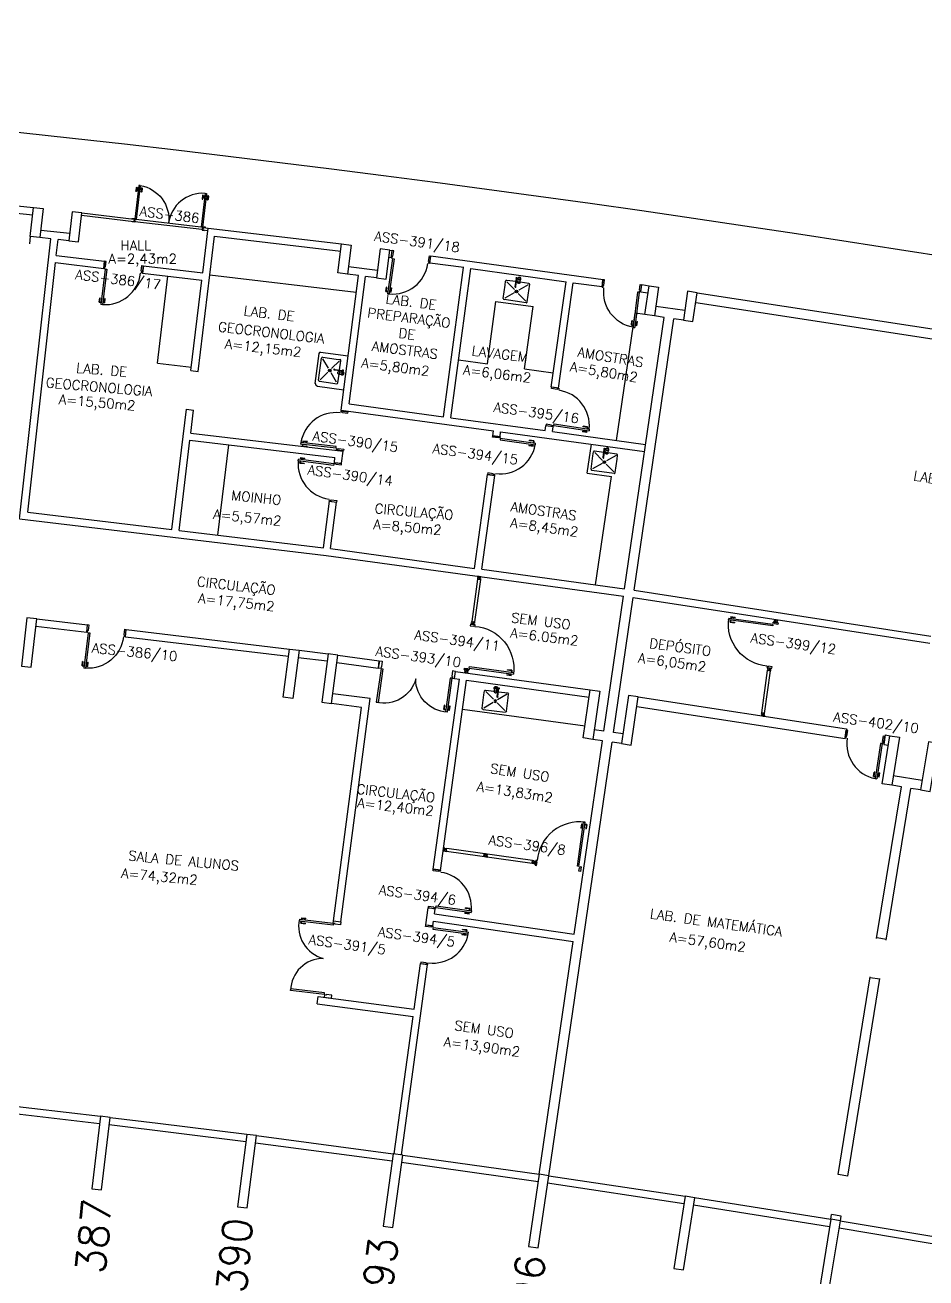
# Model space of a CAD drawing. Extents: x -152 to 150, y 325 to 437.
# Drawn here: x 41.13 to 59.63, y 350.53 to 376.26 of the extents above; entities that cross this region are included whole.
import ezdxf
from ezdxf.enums import TextEntityAlignment as Align

# ---------------------------------------------------------------- set-up
doc = ezdxf.new("R2010")
doc.units = 0
doc.header["$LTSCALE"] = 0.01
doc.header["$MEASUREMENT"] = 0
doc.header["$PDMODE"] = 98
doc.layers.get('0').update_dxf_attribs({"linetype": 'CONTINUOUS'})
doc.layers.get('DEFPOINTS').update_dxf_attribs({"linetype": 'CONTINUOUS'})
for name, color, linetype in [('ALV', 2, 'CONTINUOUS'), ('AREA', 2, 'CONTINUOUS'), ('BANC', 2, 'CONTINUOUS'), ('DIV', 2, 'CONTINUOUS'), ('ESC', 1, 'CONTINUOUS'), ('ESQ', 1, 'CONTINUOUS'), ('ESTR', 3, 'CONTINUOUS'), ('MACANETA', 2, 'CONTINUOUS'), ('MARCO', 2, 'CONTINUOUS'), ('MAÇANETA', 2, 'CONTINUOUS'), ('NOPILAR1', 2, 'CONTINUOUS'), ('PEÇAS', 1, 'CONTINUOUS'), ('PISO', 1, 'CONTINUOUS'), ('PORTA', 2, 'CONTINUOUS'), ('SOLEIRA', 1, 'CONTINUOUS'), ('TEXTO', 2, 'CONTINUOUS'), ('TEXTO-CENTRO-CUSTO', 2, 'CONTINUOUS'), ('TEXTO-ENDEREÇO', 2, 'CONTINUOUS')]:
    doc.layers.add(name, color=color, linetype=linetype)
doc.styles.add('1', font='romans.shx')
doc.styles.add('NOPILAR', font='simplex.shx', dxfattribs={"height": 0.6})
doc.styles.add('UNB-100', font='simplex.shx', dxfattribs={"height": 3})
doc.styles.add('UNB-100-1', font='simplex.shx', dxfattribs={"height": 0.2})
doc.dimstyles.new('1-600', dxfattribs={"dimtxt": 1.1, "dimasz": 2.5, "dimexe": 2, "dimexo": 4, "dimgap": 0.2, "dimtad": 1, "dimdec": 0, "dimzin": 4, "dimdsep": 46, "dimlunit": 6, "dimtxsty": '1', "dimblk1": 'NONE', "dimblk2": 'NONE', "dimsah": 1, "dimcen": 0, "dimclrd": 2, "dimclre": 2, "dimclrt": 2, "dimadec": 0, "dimazin": 0, "dimtfac": 1, "dimtdec": 0, "dimtmove": 2, "dimatfit": 3, "dimldrblk": 'NONE', "dimfxl": 0, "dimtolj": 1, "dimtzin": 0, "dimarcsym": 0})

# ---------------------------------------------------------------- blocks, each defined once
blk = doc.blocks.new('PILAR-SSC')
blk.add_lwpolyline([(0.003, -72.467), (0.003, -73.967), (0.203, -73.967), (0.203, -72.467)], close=True)
blk = doc.blocks.new('A$C2F81776B')
at = {"layer": 'ESQ'}
for p, q in [((0.25, 0.007), (0.1, 0.007)), ((0.1, 0.007), (0.1, -0.053)), ((0.25, -0.043), (0.25, 0.007)), ((0.1, -0.053), (0.215, -0.053)), ((0.215, -0.053), (0.215, -0.043)), ((0.215, -0.043), (0.25, -0.043)), ((0.25, -0.048), (0.952, -0.045)), ((0.25, -0.048), (0.251, -0.083)), ((0.251, -0.083), (0.952, -0.08)), ((0.952, -0.045), (0.952, -0.08)), ((0.107, -1.513), (0.222, -1.513)), ((0.107, -1.573), (0.107, -1.513)), ((0.222, -1.513), (0.222, -1.523)), ((0.222, -1.523), (0.257, -1.523)), ((0.257, -1.483), (0.958, -1.48)), ((0.257, -1.518), (0.257, -1.483)), ((0.257, -1.518), (0.958, -1.515)), ((0.257, -1.523), (0.257, -1.573)), ((0.958, -1.515), (0.958, -1.48)), ((0.257, -1.573), (0.107, -1.573))]:
    blk.add_line(p, q, dxfattribs=at)
for centre, radius, start, end in [((0.282, -0.115), 0.673, 277.4142, 5.9906), ((0.284, -1.455), 0.677, 354.8664, 82.8071)]:
    blk.add_arc(centre, radius, start, end, dxfattribs=at)
blk = doc.blocks.new('PE80-SSC')
at = {"color": 2}
for p, q in [((0.075, 0), (-0.075, 0)), ((-0.075, -0.03), (-0.075, 0)), ((0.075, 0), (0.075, -0.02)), ((0.777, 0.01), (0.687, 0.01)), ((0.687, 0), (0.687, 0.01)), ((0.777, 0.01), (0.777, -0.03)), ((0.04, -0.03), (-0.075, -0.03)), ((0.075, -0.02), (0.04, -0.02)), ((0.04, -0.03), (0.04, -0.02)), ((0.085, -0.03), (0.817, -0.03)), ((0.085, -0.03), (0.085, -0.065)), ((0.085, -0.065), (0.817, -0.065)), ((0.767, 0), (0.687, 0)), ((0.767, -0.095), (0.687, -0.095)), ((0.687, -0.095), (0.687, -0.105)), ((0.777, -0.105), (0.687, -0.105)), ((0.767, 0), (0.767, -0.03)), ((0.767, -0.095), (0.767, -0.065)), ((0.777, -0.105), (0.777, -0.065)), ((0.817, -0.065), (0.817, -0.03)), ((0.04, -0.771), (-0.075, -0.771)), ((-0.075, -0.771), (-0.075, -0.801)), ((0.04, -0.771), (0.04, -0.781)), ((0.075, -0.801), (-0.075, -0.801)), ((0.075, -0.802), (-0.075, -0.802)), ((0.075, -0.781), (0.04, -0.781)), ((0.075, -0.801), (0.075, -0.781))]:
    blk.add_line(p, q, dxfattribs=at)
at = {"color": 1}
blk.add_arc((0.085, -0.03), 0.731, 270, 357.3429, dxfattribs=at)
blk = doc.blocks.new('PD80-SSC')
at = {"color": 2}
for p, q in [((-0.777, 0.01), (-0.777, -0.03)), ((-0.777, 0.01), (-0.687, 0.01)), ((-0.687, 0), (-0.687, 0.01)), ((-0.075, 0), (0.075, 0)), ((-0.075, 0), (-0.075, -0.02)), ((0.075, -0.03), (0.075, 0)), ((-0.817, -0.065), (-0.817, -0.03)), ((-0.085, -0.03), (-0.817, -0.03)), ((-0.085, -0.065), (-0.817, -0.065)), ((-0.777, -0.105), (-0.777, -0.065)), ((-0.777, -0.105), (-0.687, -0.105)), ((-0.767, 0), (-0.767, -0.03)), ((-0.767, 0), (-0.687, 0)), ((-0.767, -0.095), (-0.767, -0.065)), ((-0.767, -0.095), (-0.687, -0.095)), ((-0.687, -0.095), (-0.687, -0.105)), ((-0.085, -0.03), (-0.085, -0.065)), ((-0.075, -0.02), (-0.04, -0.02)), ((-0.04, -0.03), (-0.04, -0.02)), ((-0.04, -0.03), (0.075, -0.03)), ((-0.04, -0.771), (0.075, -0.771)), ((-0.04, -0.771), (-0.04, -0.781)), ((0.075, -0.771), (0.075, -0.801)), ((-0.075, -0.781), (-0.04, -0.781)), ((-0.075, -0.801), (-0.075, -0.781)), ((-0.075, -0.801), (0.075, -0.801)), ((-0.075, -0.802), (0.075, -0.802))]:
    blk.add_line(p, q, dxfattribs=at)
at = {"color": 1}
blk.add_arc((-0.085, -0.03), 0.731, 182.6571, 270, dxfattribs=at)
blk = doc.blocks.new('MACANETA')
at = {"layer": 'MACANETA'}
for p, q in [((-0.077, 0.052), (-0.077, 0.12)), ((-0.059, 0.052), (-0.059, 0.12)), ((-0.059, 0.075), (-0.036, 0.075)), ((-0.059, 0.052), (-0.036, 0.052)), ((-0.036, 0.044), (-0.036, 0.084)), ((-0.036, 0.084), (-0.03, 0.084)), ((-0.036, 0.044), (-0.03, 0.044)), ((0.006, 0.084), (0, 0.084)), ((0.006, 0.044), (0, 0.044)), ((0.006, 0.044), (0.006, 0.084)), ((0.029, 0.075), (0.006, 0.075)), ((0.029, 0.052), (0.006, 0.052)), ((0.029, 0.052), (0.029, 0.12)), ((0.047, 0.052), (0.047, 0.12))]:
    blk.add_line(p, q, dxfattribs=at)
for centre, start, end in [((-0.068, 0.12), 90, 180), ((-0.068, 0.052), 180, 270), ((-0.068, 0.12), 0, 90), ((-0.068, 0.052), 270, 0), ((0.038, 0.12), 90, 180), ((0.038, 0.052), 180, 270), ((0.038, 0.12), 0, 90), ((0.038, 0.052), 270, 0)]:
    blk.add_arc(centre, 0.00874, start, end, dxfattribs=at)
blk = doc.blocks.new('DOOR70-SSC')
at = {"layer": 'PORTA'}
for p, q in [((0.015, -0.7), (0.015, 0)), ((0.015, 0), (0.045, 0)), ((0.045, -0.7), (0.045, 0)), ((0.045, -0.7), (0.015, -0.7))]:
    blk.add_line(p, q, dxfattribs=at)
at = {"layer": 'PORTA', "color": 1}
blk.add_arc((0.015, 0), 0.7, 272.4563, 0, dxfattribs=at)
at = {"layer": 'PORTA'}
blk.add_blockref('MACANETA', (0.045, -0.7), dxfattribs=at)
blk = doc.blocks.new('INOXA1-P')
for p, q in [((0.043, 0.008), (0.043, -0.022)), ((0.062, 0.04), (0.071, 0.04)), ((0.131, 0.048), (0.076, 0.043)), ((0.131, -0.002), (0.076, 0.003)), ((0.12, 0.23), (0.12, 0.047)), ((0.22, 0.25), (0.14, 0.25)), ((0.15, 0.22), (0.287, 0.043)), ((0.5, 0.25), (0.22, 0.25)), ((0.353, 0.043), (0.49, 0.22)), ((0.52, 0.23), (0.52, -0.23)), ((0.22, -0.027), (0.054, -0.027)), ((0.22, -0.037), (0.054, -0.037)), ((0.063, -0.003), (0.063, -0.021)), ((0.12, -0.001), (0.12, -0.027)), ((0.12, -0.037), (0.12, -0.23)), ((0.22, -0.25), (0.14, -0.25)), ((0.15, -0.22), (0.287, -0.043)), ((0.231, -0.027), (0.22, -0.027)), ((0.231, -0.037), (0.22, -0.037)), ((0.5, -0.25), (0.22, -0.25)), ((0.353, -0.043), (0.49, -0.22))]:
    blk.add_line(p, q)
blk.add_lwpolyline([(0.076, 0.003), (0.072, 0.004), (0.069, 0.009), (0.067, 0.015), (0.066, 0.023), (0.067, 0.031), (0.069, 0.037), (0.072, 0.042), (0.076, 0.043)])
blk.add_lwpolyline([(0.131, 0.048), (0.137, 0.046), (0.143, 0.041), (0.147, 0.033), (0.148, 0.023), (0.147, 0.013), (0.143, 0.006), (0.137, 0), (0.131, -0.002), (0.125, 0), (0.119, 0.006), (0.115, 0.013), (0.114, 0.023), (0.115, 0.033), (0.119, 0.041), (0.125, 0.046)], close=True)
for radius in [0.0266, 0.0163]:
    blk.add_circle((0.32, 0), radius)
for centre, radius, start, end in [((0.054, 0.023), 0.0349, 36.1705, 252.2568), ((0.054, 0.023), 0.0189, 62.7367, 235.7375), ((0.073, -0.003), 0.01, 102.8285, 180), ((0.054, 0.023), 0.0349, 285.5373, 323.9987), ((0.14, 0.23), 0.02, 90, 180), ((0.5, 0.23), 0.02, 360, 90), ((0.054, -0.032), 0.0145, 20.161, 339.839), ((0.054, -0.032), 0.005, 90.0037, 269.9963), ((0.14, -0.23), 0.02, 180, 270), ((0.231, -0.032), 0.00738, 222.6559, 137.3441), ((0.231, -0.032), 0.005, 269.9935, 90.0065), ((0.5, -0.23), 0.02, 270, 360)]:
    blk.add_arc(centre, radius, start, end)
blk = doc.blocks.new('A$C73356FFD')
at = {"layer": 'DIV'}
for p, q in [((0.025, 0.03), (0.035, 0.03)), ((0.035, 0.03), (0.025, 0.03)), ((0.03, 0.025), (0.03, 0.035)), ((0.03, 0.035), (0.03, 0.025))]:
    blk.add_line(p, q, dxfattribs=at)
blk.add_lwpolyline([(0.009, 0.036), (0, 0.036), (0, 0.06), (0.022, 0.06), (0.022, 0.05), (0.038, 0.05), (0.038, 0.06), (0.06, 0.06), (0.06, 0.036), (0.05, 0.036), (0.05, 0.024), (0.06, 0.024), (0.06, 0), (0.038, 0), (0.038, 0.01), (0.022, 0.01), (0.022, 0), (0, 0), (0, 0.024), (0.009, 0.024)], close=True, dxfattribs=at)
blk = doc.blocks.new('A$C19D559F5')
at = {"linetype": 'Continuous'}
blk.add_blockref('A$C73356FFD', (0, 0), dxfattribs=at)
blk = doc.blocks.new('PDV2E-SSC')
at = {"layer": 'DIV'}
for p, q in [((0.034, 0.925), (0.034, 0.835)), ((0.034, 0.925), (0.074, 0.925)), ((0.044, 0.835), (0.034, 0.835)), ((0.044, 0.915), (0.044, 0.835)), ((0.044, 0.915), (0.074, 0.915)), ((0.076, 0.05), (0.076, 0.965)), ((0.106, 0.965), (0.076, 0.965)), ((0.106, 0.05), (0.106, 0.965)), ((0.148, 0.925), (0.108, 0.925)), ((0.138, 0.915), (0.108, 0.915)), ((0.138, 0.915), (0.138, 0.835)), ((0.138, 0.835), (0.148, 0.835)), ((0.148, 0.925), (0.148, 0.835)), ((0.031, 0.05), (0.031, -0.05)), ((0.051, 0.05), (0.031, 0.05)), ((0.051, 0.02), (0.051, 0.05)), ((0.051, 0.02), (0.061, 0.02)), ((0.061, -0.05), (0.061, 0.02)), ((0.076, 0.05), (0.106, 0.05)), ((0.95, 0.02), (0.94, 0.02)), ((0.94, -0.05), (0.94, 0.02)), ((0.95, 0.02), (0.95, 0.05)), ((0.95, 0.05), (0.97, 0.05)), ((0.97, 0.05), (0.97, 0.035)), ((0.97, 0.035), (0.97, -0.035)), ((0.031, -0.05), (0.061, -0.05)), ((0.97, -0.05), (0.94, -0.05)), ((0.97, -0.035), (0.97, -0.05))]:
    blk.add_line(p, q, dxfattribs=at)
at = {"layer": 'DIV', "color": 1}
blk.add_arc((0.076, 0.1), 0.865, 356.6786, 90, dxfattribs=at)
blk = doc.blocks.new('A$C265F004B')
at = {"linetype": 'Continuous'}
blk.add_blockref('A$C73356FFD', (0, 0), dxfattribs=at)
blk = doc.blocks.new('*D79')
at = {"layer": 'DEFPOINTS', "color": 0}
for p in [(-14.581, 356.043), (-14.517, 354.544), (51.887, 352.626), (51.671, 351.142), (29.16, 347.187)]:
    blk.add_point(p, dxfattribs=at)
at = {"layer": 'TEXTO-CENTRO-CUSTO', "color": 2, "lineweight": -2}
for p, q in [((-14.346, 350.548), (-14.155, 346.051)), ((51.094, 347.183), (50.447, 342.748))]:
    blk.add_line(p, q, dxfattribs=at)
blk.add_arc((0.564, 0.501), 347.863, 81.70732, 92.43902, dxfattribs=at)
at = {"layer": 'TEXTO-CENTRO-CUSTO', "color": 2, "insert": (18.364, 348.66), "char_height": 1.1, "attachment_point": 5, "rotation": 357.0732, "style": '1'}
blk.add_mtext('\\A1;Geociências', dxfattribs=at)
blk = doc.blocks.new('_NONE')
at = {"color": 0, "linetype": 'ByBlock'}
blk.add_circle((0, 0), 0.25, dxfattribs=at)
blk = doc.blocks.new('*D66')
at = {"layer": 'DEFPOINTS', "color": 0}
for p in [(51.887, 352.626), (51.671, 351.142), (81.449, 347.023), (81.107, 345.563), (70.052, 341.349)]:
    blk.add_point(p, dxfattribs=at)
at = {"layer": 'TEXTO-CENTRO-CUSTO', "color": 2, "lineweight": -2}
for p, q in [((51.094, 347.183), (50.447, 342.748)), ((80.195, 341.668), (79.174, 337.304))]:
    blk.add_line(p, q, dxfattribs=at)
blk.add_arc((0.901, 2.815), 345.525, 76.82927, 81.70732, dxfattribs=at)
at = {"layer": 'TEXTO-CENTRO-CUSTO', "color": 2, "insert": (65.381, 343.033), "char_height": 1.1, "attachment_point": 5, "rotation": 349.2683, "style": '1'}
blk.add_mtext('\\A1;Matemática', dxfattribs=at)
blk = doc.blocks.new('PDV2D-SSC')
for p, q in [((-0.148, 0.925), (-0.108, 0.925)), ((-0.148, 0.925), (-0.148, 0.835)), ((-0.138, 0.835), (-0.148, 0.835)), ((-0.138, 0.915), (-0.108, 0.915)), ((-0.138, 0.915), (-0.138, 0.835)), ((-0.106, 0.965), (-0.076, 0.965)), ((-0.106, 0.05), (-0.106, 0.965)), ((-0.076, 0.05), (-0.076, 0.965)), ((-0.034, 0.925), (-0.074, 0.925)), ((-0.044, 0.915), (-0.074, 0.915)), ((-0.044, 0.915), (-0.044, 0.835)), ((-0.044, 0.835), (-0.034, 0.835)), ((-0.034, 0.925), (-0.034, 0.835)), ((-0.95, 0.05), (-0.97, 0.05)), ((-0.97, 0.05), (-0.97, 0.035)), ((-0.97, 0.035), (-0.97, -0.035)), ((-0.95, 0.02), (-0.95, 0.05)), ((-0.95, 0.02), (-0.94, 0.02)), ((-0.94, -0.05), (-0.94, 0.02)), ((-0.076, 0.05), (-0.106, 0.05)), ((-0.051, 0.02), (-0.061, 0.02)), ((-0.061, -0.05), (-0.061, 0.02)), ((-0.051, 0.05), (-0.031, 0.05)), ((-0.051, 0.02), (-0.051, 0.05)), ((-0.031, 0.05), (-0.031, -0.05)), ((-0.97, -0.035), (-0.97, -0.05)), ((-0.97, -0.05), (-0.94, -0.05)), ((-0.031, -0.05), (-0.061, -0.05))]:
    blk.add_line(p, q)
at = {"color": 1}
blk.add_arc((-0.076, 0.1), 0.865, 90, 183.3214, dxfattribs=at)
blk = doc.blocks.new('MTT-SSC')
for p, q in [((-0.006, 0.03), (-0.03, 0.03)), ((-0.03, 0.008), (-0.03, 0.03)), ((-0.03, 0.008), (-0.02, 0.008)), ((-0.02, -0.008), (-0.02, 0.008)), ((-0.006, 0.0205), (-0.006, 0.03)), ((0.006, 0.0205), (-0.006, 0.0205)), ((0.0051, 0), (-0.0051, 0)), ((-0.0051, 0), (0.0051, 0)), ((0, -0.0051), (0, 0.0051)), ((0, 0.0051), (0, -0.0051)), ((0.006, 0.0205), (0.006, 0.03)), ((0.006, 0.03), (0.03, 0.03)), ((0.02, -0.008), (0.02, 0.008)), ((0.03, 0.008), (0.02, 0.008)), ((0.03, 0.008), (0.03, 0.03)), ((-0.03, -0.008), (-0.02, -0.008)), ((-0.03, -0.008), (-0.03, -0.03)), ((-0.03, -0.03), (-0.006, -0.03)), ((-0.03, -0.03), (-0.009, -0.03)), ((-0.009, -0.03), (-0.027, -0.03)), ((-0.006, -0.0205), (-0.006, -0.03)), ((-0.006, -0.0205), (-0.006, -0.03)), ((0.006, -0.0205), (-0.006, -0.0205)), ((-0.006, -0.0205), (0.006, -0.0205)), ((0.006, -0.0205), (0.006, -0.03)), ((0.006, -0.0205), (0.006, -0.03)), ((0.03, -0.03), (0.006, -0.03)), ((0.03, -0.008), (0.02, -0.008)), ((0.03, -0.008), (0.03, -0.03))]:
    blk.add_line(p, q)

msp = doc.modelspace()

# ---------------------------------------------------------------- linework, layer by layer
at = {"layer": 'ALV'}
for p, q in [((35.959, 373.064), (41.303, 372.516)), ((35.944, 372.915), (41.288, 372.367)), ((42.048, 371.981), (41.452, 372.047)), ((44.688, 369.148), (45.021, 371.929)), ((44.779, 371.172), (44.89, 372.095)), ((44.89, 372.095), (47.631, 371.767)), ((45.021, 371.929), (47.613, 371.618)), ((41.02, 366.123), (41.659, 371.873)), ((41.659, 371.873), (41.436, 371.898)), ((41.772, 371.532), (41.808, 371.857)), ((42.032, 371.832), (41.808, 371.857)), ((41.772, 371.532), (42.765, 371.413)), ((42.765, 371.413), (42.748, 371.264)), ((42.749, 371.264), (42.765, 371.413)), ((48.652, 371.484), (48.604, 371.491)), ((48.623, 371.64), (48.672, 371.633)), ((48.652, 371.484), (48.672, 371.633)), ((49.446, 371.375), (49.467, 371.524)), ((49.467, 371.524), (53.002, 371.039)), ((41.186, 366.255), (41.756, 371.383)), ((41.756, 371.383), (42.749, 371.264)), ((43.562, 371.318), (43.544, 371.169)), ((43.544, 371.169), (44.761, 371.023)), ((43.562, 371.318), (44.779, 371.172)), ((48.367, 371.219), (47.772, 371.295)), ((50.139, 371.281), (49.446, 371.375)), ((49.727, 368.218), (50.138, 371.281)), ((49.876, 368.198), (50.287, 371.26)), ((50.287, 371.26), (52.242, 370.992)), ((44.539, 369.166), (44.761, 371.023)), ((47.622, 368.356), (47.976, 371.118)), ((47.976, 371.118), (47.753, 371.146)), ((47.789, 368.484), (48.125, 371.099)), ((48.348, 371.07), (48.125, 371.099)), ((51.938, 368.825), (52.242, 370.992)), ((52.087, 368.805), (52.39, 370.972)), ((52.39, 370.972), (52.982, 370.891)), ((52.982, 370.891), (53.002, 371.039)), ((53.776, 370.782), (53.797, 370.931)), ((53.797, 370.931), (53.945, 370.91)), ((53.776, 370.782), (53.924, 370.762)), ((54.935, 370.766), (60.245, 369.946)), ((54.68, 370.399), (54.086, 370.485)), ((54.905, 370.568), (60.214, 369.748)), ((53.442, 364.681), (54.255, 370.259)), ((53.64, 364.652), (54.453, 370.23)), ((54.255, 370.259), (54.057, 370.288)), ((54.651, 370.201), (54.453, 370.23)), ((44.539, 369.166), (44.688, 369.148)), ((52.087, 368.805), (51.938, 368.825)), ((44.148, 365.9), (44.444, 368.372)), ((44.444, 368.372), (44.593, 368.354)), ((44.536, 367.883), (44.593, 368.354)), ((47.622, 368.356), (50.75, 367.927)), ((47.789, 368.484), (49.727, 368.218)), ((49.876, 368.198), (51.813, 367.932)), ((44.536, 367.883), (47.664, 367.509)), ((50.736, 367.828), (50.75, 367.927)), ((50.736, 367.828), (50.885, 367.807)), ((50.885, 367.807), (50.898, 367.906)), ((50.898, 367.906), (53.853, 367.501)), ((51.813, 367.932), (51.827, 368.031)), ((51.976, 368.011), (51.827, 368.031)), ((51.962, 367.912), (51.976, 368.011)), ((51.962, 367.912), (53.875, 367.65)), ((44.297, 365.882), (44.518, 367.734)), ((44.518, 367.734), (47.496, 367.378)), ((47.483, 367.279), (47.496, 367.378)), ((47.632, 367.262), (47.664, 367.509)), ((47.483, 367.279), (47.632, 367.262)), ((50.363, 365.103), (50.627, 367.033)), ((50.511, 365.083), (50.776, 367.013)), ((50.627, 367.033), (50.776, 367.013)), ((47.259, 365.527), (47.381, 366.483)), ((47.381, 366.483), (47.53, 366.466)), ((47.407, 365.508), (47.53, 366.466)), ((41.02, 366.123), (47.313, 365.37)), ((41.186, 366.255), (44.148, 365.9)), ((44.297, 365.882), (47.259, 365.527)), ((47.407, 365.508), (50.363, 365.103)), ((47.313, 365.37), (53.42, 364.533)), ((50.511, 365.083), (53.442, 364.681)), ((53.016, 361.759), (53.42, 364.533)), ((53.214, 361.73), (53.618, 364.504)), ((53.618, 364.504), (59.709, 363.563)), ((53.64, 364.652), (59.733, 363.711)), ((41.37, 364.067), (42.415, 363.942)), ((41.352, 363.918), (42.397, 363.793)), ((42.397, 363.793), (42.397, 363.793)), ((43.193, 363.698), (43.193, 363.698)), ((43.193, 363.698), (46.543, 363.297)), ((43.211, 363.847), (46.563, 363.445)), ((46.742, 363.273), (47.338, 363.202)), ((46.761, 363.42), (47.356, 363.344)), ((47.554, 363.318), (48.406, 363.201)), ((48.407, 363.204), (48.386, 363.055)), ((47.535, 363.169), (48.386, 363.053)), ((49.951, 362.838), (49.972, 362.987)), ((49.972, 362.987), (52.736, 362.608)), ((49.515, 358.921), (50.05, 362.825)), ((49.664, 358.897), (50.199, 362.804)), ((49.951, 362.838), (50.05, 362.825)), ((50.199, 362.804), (52.715, 362.459)), ((48.217, 362.426), (47.452, 362.525)), ((47.615, 357.841), (48.217, 362.426)), ((53.725, 362.464), (57.999, 361.803)), ((48.042, 362.247), (47.427, 362.326)), ((47.466, 357.861), (48.042, 362.247)), ((53.695, 362.266), (57.972, 361.605)), ((53.016, 361.759), (52.818, 361.787)), ((53.412, 361.701), (53.214, 361.73)), ((57.999, 361.803), (57.972, 361.605)), ((58.792, 361.681), (58.764, 361.481)), ((58.792, 361.681), (58.894, 361.665)), ((51.887, 352.626), (53.185, 361.532)), ((52.408, 357.586), (52.987, 361.561)), ((52.987, 361.561), (52.789, 361.589)), ((53.383, 361.503), (53.185, 361.532)), ((58.764, 361.481), (58.863, 361.468)), ((58.618, 357.498), (59.127, 360.614)), ((59.127, 360.614), (58.93, 360.646)), ((59.554, 360.747), (58.962, 360.844)), ((58.816, 357.466), (59.325, 360.582)), ((59.522, 360.55), (59.325, 360.582)), ((49.718, 359.296), (49.727, 359.356)), ((49.721, 359.317), (49.719, 359.299)), ((49.731, 359.319), (49.722, 359.32)), ((49.733, 359.33), (49.723, 359.332)), ((49.727, 359.356), (49.724, 359.335)), ((49.724, 359.335), (49.726, 359.353)), ((49.733, 359.33), (49.731, 359.319)), ((49.732, 359.325), (49.735, 359.324)), ((49.75, 359.322), (49.765, 359.32)), ((49.758, 359.327), (49.756, 359.315)), ((50.554, 359.182), (50.562, 359.241)), ((50.557, 359.202), (50.554, 359.185)), ((50.567, 359.204), (50.557, 359.205)), ((50.562, 359.241), (50.559, 359.22)), ((50.559, 359.22), (50.562, 359.238)), ((50.568, 359.216), (50.559, 359.217)), ((50.568, 359.216), (50.567, 359.204)), ((50.567, 359.21), (50.571, 359.21)), ((50.586, 359.207), (50.6, 359.205)), ((50.594, 359.212), (50.592, 359.201)), ((51.525, 359.076), (51.527, 359.076)), ((51.544, 359.039), (51.552, 359.099)), ((51.547, 359.06), (51.544, 359.042)), ((51.556, 359.062), (51.547, 359.063)), ((51.552, 359.099), (51.549, 359.078)), ((51.549, 359.078), (51.552, 359.096)), ((51.558, 359.074), (51.549, 359.075)), ((51.558, 359.074), (51.556, 359.062)), ((51.557, 359.068), (51.56, 359.067)), ((51.576, 359.065), (51.59, 359.063)), ((51.583, 359.07), (51.582, 359.058)), ((49.664, 358.897), (49.515, 358.921)), ((49.359, 357.777), (49.407, 358.127)), ((49.555, 358.103), (49.407, 358.127)), ((49.541, 358.004), (49.555, 358.103)), ((47.466, 357.861), (47.615, 357.841)), ((49.359, 357.777), (49.507, 357.756)), ((49.507, 357.756), (49.521, 357.855)), ((49.521, 357.855), (52.386, 357.437)), ((49.541, 358.004), (52.408, 357.586)), ((58.819, 357.481), (58.621, 357.513)), ((51.689, 352.655), (52.386, 357.437)), ((48.863, 353.054), (49.398, 356.962)), ((49.121, 356.047), (49.25, 356.982)), ((49.25, 356.982), (49.398, 356.962)), ((57.826, 352.65), (58.489, 356.709)), ((58.025, 352.617), (58.687, 356.676)), ((58.685, 356.661), (58.487, 356.694)), ((47.128, 356.158), (47.148, 356.307)), ((47.148, 356.309), (49.121, 356.047)), ((47.129, 356.16), (49.101, 355.898)), ((48.714, 353.075), (49.101, 355.898)), ((39.867, 354.173), (42.678, 353.848)), ((39.849, 354.024), (42.66, 353.699)), ((42.858, 353.676), (45.666, 353.327)), ((42.876, 353.825), (43.855, 353.703)), ((43.855, 353.703), (45.684, 353.476)), ((45.883, 353.451), (48.688, 353.078)), ((45.863, 353.302), (48.668, 352.93)), ((48.865, 352.903), (51.667, 352.506)), ((48.886, 353.051), (51.688, 352.655)), ((51.885, 352.626), (54.684, 352.206)), ((58.025, 352.617), (57.827, 352.649)), ((51.863, 352.478), (54.661, 352.058)), ((54.881, 352.176), (57.676, 351.732)), ((54.858, 352.027), (57.652, 351.584)), ((57.676, 351.732), (57.692, 351.83)), ((57.891, 351.798), (57.694, 351.83)), ((57.873, 351.7), (60.664, 351.232)), ((57.875, 351.699), (57.891, 351.798)), ((57.849, 351.552), (60.639, 351.084))]:
    msp.add_line(p, q, dxfattribs=at)
at = {"layer": 'BANC'}
for p, q in [((41.236, 371.92), (41.22, 371.771)), ((43.852, 369.319), (44.066, 371.106)), ((44.926, 371.134), (47.932, 370.774)), ((50.63, 369.306), (50.801, 370.584)), ((50.801, 370.584), (51.564, 370.48)), ((51.385, 369.202), (51.564, 370.48)), ((53.28, 367.731), (53.661, 370.344)), ((53.859, 370.316), (53.661, 370.344)), ((44.755, 369.804), (44.766, 369.802)), ((50.035, 369.387), (50.63, 369.306)), ((43.852, 369.319), (44.547, 369.236)), ((51.385, 369.202), (51.976, 369.121)), ((45.091, 365.787), (45.313, 367.639)), ((52.677, 367.057), (52.763, 367.651)), ((52.677, 367.057), (53.172, 366.989)), ((52.848, 364.763), (53.172, 366.989)), ((50.118, 362.21), (52.634, 361.865))]:
    msp.add_line(p, q, dxfattribs=at)
at = {"layer": 'DIV'}
for p, q in [((42.291, 372.356), (43.365, 372.228)), ((42.297, 372.406), (43.37, 372.277)), ((43.37, 372.277), (43.365, 372.228)), ((44.79, 372.107), (44.784, 372.058)), ((44.784, 372.058), (44.884, 372.046)), ((44.79, 372.107), (44.89, 372.095)), ((50.423, 364.883), (50.304, 364.011)), ((50.483, 364.875), (50.363, 364.003)), ((50.426, 364.905), (50.423, 364.883)), ((50.423, 364.883), (50.447, 364.88)), ((50.423, 364.883), (50.483, 364.875)), ((50.426, 364.905), (50.436, 364.903)), ((50.429, 364.921), (50.432, 364.942)), ((50.429, 364.921), (50.439, 364.919)), ((50.455, 364.939), (50.432, 364.942)), ((50.436, 364.903), (50.439, 364.919)), ((50.449, 364.889), (50.447, 364.88)), ((50.449, 364.889), (50.447, 364.88)), ((50.448, 364.88), (50.458, 364.878)), ((50.449, 364.889), (50.46, 364.887)), ((50.46, 364.887), (50.449, 364.889)), ((50.452, 364.909), (50.462, 364.908)), ((50.462, 364.908), (50.452, 364.909)), ((50.454, 364.93), (50.455, 364.939)), ((50.454, 364.93), (50.466, 364.928)), ((50.457, 364.904), (50.458, 364.914)), ((50.458, 364.914), (50.457, 364.904)), ((50.46, 364.887), (50.459, 364.878)), ((50.46, 364.887), (50.459, 364.878)), ((50.483, 364.875), (50.459, 364.878)), ((50.462, 364.878), (50.48, 364.875)), ((50.483, 364.875), (50.462, 364.878)), ((50.466, 364.928), (50.467, 364.937)), ((50.467, 364.937), (50.491, 364.934)), ((50.476, 364.898), (50.478, 364.914)), ((50.486, 364.897), (50.476, 364.898)), ((50.488, 364.912), (50.478, 364.914)), ((50.486, 364.897), (50.483, 364.875)), ((50.488, 364.912), (50.491, 364.934)), ((50.304, 364.011), (50.363, 364.003)), ((50.323, 363.978), (50.336, 363.976)), ((50.326, 363.998), (50.328, 364.008)), ((50.338, 363.997), (50.326, 363.998)), ((50.327, 363.958), (50.327, 363.957)), ((50.329, 364.008), (50.339, 364.006)), ((50.33, 363.984), (50.329, 363.97)), ((50.338, 363.997), (50.34, 364.006)), ((56.26, 362.132), (56.379, 363.004)), ((56.319, 362.124), (56.439, 362.996)), ((56.439, 362.996), (56.379, 363.004)), ((56.404, 363.01), (56.403, 363)), ((56.404, 363.01), (56.416, 363.008)), ((56.414, 362.999), (56.404, 363)), ((56.419, 363.029), (56.407, 363.031)), ((56.412, 363.023), (56.414, 363.037)), ((56.416, 363.008), (56.415, 362.999)), ((56.416, 363.049), (56.416, 363.05)), ((56.255, 362.094), (56.252, 362.072)), ((56.275, 362.069), (56.252, 362.072)), ((56.255, 362.094), (56.264, 362.093)), ((56.257, 362.11), (56.26, 362.132)), ((56.257, 362.11), (56.267, 362.109)), ((56.26, 362.132), (56.281, 362.129)), ((56.319, 362.124), (56.26, 362.132)), ((56.26, 362.132), (56.284, 362.129)), ((56.281, 362.129), (56.263, 362.131)), ((56.267, 362.109), (56.264, 362.093)), ((56.277, 362.079), (56.275, 362.069)), ((56.289, 362.077), (56.277, 362.079)), ((56.28, 362.099), (56.29, 362.097)), ((56.29, 362.097), (56.28, 362.099)), ((56.282, 362.119), (56.284, 362.129)), ((56.282, 362.119), (56.284, 362.129)), ((56.282, 362.119), (56.294, 362.118)), ((56.294, 362.118), (56.282, 362.119)), ((56.294, 362.127), (56.285, 362.128)), ((56.285, 362.093), (56.286, 362.103)), ((56.286, 362.103), (56.285, 362.093)), ((56.289, 362.077), (56.287, 362.067)), ((56.287, 362.067), (56.311, 362.064)), ((56.294, 362.118), (56.295, 362.127)), ((56.294, 362.118), (56.295, 362.127)), ((56.319, 362.124), (56.295, 362.127)), ((56.306, 362.103), (56.304, 362.087)), ((56.314, 362.086), (56.304, 362.087)), ((56.316, 362.102), (56.306, 362.103)), ((56.314, 362.086), (56.311, 362.064)), ((56.316, 362.102), (56.319, 362.124)), ((51.552, 359.099), (49.792, 359.346)), ((51.544, 359.039), (49.783, 359.287))]:
    msp.add_line(p, q, dxfattribs=at)
at = {"layer": 'ESC'}
for p, q in [((49.732, 362.201), (49.745, 362.29)), ((49.732, 362.201), (49.772, 362.196)), ((49.744, 362.21), (49.755, 362.289)), ((49.744, 362.21), (49.773, 362.206)), ((49.755, 362.289), (49.745, 362.29)), ((49.846, 362.186), (49.807, 362.191)), ((49.838, 362.197), (49.808, 362.201)), ((49.838, 362.197), (49.849, 362.276)), ((49.846, 362.186), (49.859, 362.275)), ((49.849, 362.276), (49.859, 362.275)), ((46.795, 357.813), (46.801, 357.852)), ((46.795, 357.813), (46.885, 357.801)), ((46.811, 357.926), (46.805, 357.887)), ((46.807, 357.821), (46.811, 357.851)), ((46.807, 357.821), (46.886, 357.811)), ((46.811, 357.926), (46.9, 357.914)), ((46.819, 357.915), (46.815, 357.886)), ((46.819, 357.915), (46.898, 357.905)), ((46.886, 357.811), (46.885, 357.801)), ((46.898, 357.905), (46.9, 357.914))]:
    msp.add_line(p, q, dxfattribs=at)
at = {"layer": 'ESTR'}
for points in [[(41.501, 372.494), (41.435, 371.898), (41.236, 371.92), (41.303, 372.516)], [(42.098, 372.428), (42.032, 371.832), (42.23, 371.81), (42.297, 372.406)], [(47.829, 371.742), (47.753, 371.147), (47.554, 371.172), (47.631, 371.767)], [(48.424, 371.665), (48.348, 371.07), (48.546, 371.045), (48.623, 371.64)], [(54.143, 370.881), (54.057, 370.288), (53.859, 370.316), (53.945, 370.91)], [(54.737, 370.795), (54.65, 370.201), (54.848, 370.172), (54.935, 370.766)], [(41.171, 364.089), (41.061, 363.095), (41.259, 363.073), (41.37, 364.067)], [(46.562, 363.445), (46.761, 363.42), (46.633, 362.428), (46.435, 362.454)], [(47.356, 363.344), (47.228, 362.352), (47.427, 362.326), (47.554, 363.318)], [(52.735, 362.608), (52.933, 362.579), (52.789, 361.59), (52.591, 361.618)], [(53.527, 362.493), (53.383, 361.503), (53.581, 361.474), (53.725, 362.464)], [(58.893, 361.665), (59.09, 361.633), (58.929, 360.646), (58.732, 360.678)], [(59.683, 361.537), (59.521, 360.55), (59.719, 360.517), (59.88, 361.504)]]:
    msp.add_lwpolyline(points, close=True, dxfattribs=at)
at = {"layer": 'MARCO'}
for p, q in [((43.326, 372.283), (43.327, 372.293)), ((43.327, 372.293), (43.377, 372.287)), ((43.329, 372.222), (43.33, 372.232)), ((43.378, 372.216), (43.329, 372.222)), ((43.365, 372.228), (43.379, 372.226)), ((43.37, 372.277), (43.375, 372.277)), ((43.377, 372.287), (43.375, 372.277)), ((43.375, 372.277), (43.385, 372.276)), ((43.379, 372.226), (43.378, 372.216)), ((43.389, 372.225), (43.379, 372.226)), ((43.385, 372.276), (43.381, 372.241)), ((43.381, 372.241), (43.391, 372.24)), ((43.391, 372.24), (43.389, 372.225)), ((44.761, 372.076), (44.76, 372.061)), ((44.76, 372.061), (44.769, 372.059)), ((44.771, 372.074), (44.761, 372.076)), ((44.769, 372.059), (44.768, 372.05)), ((44.768, 372.05), (44.818, 372.044)), ((44.784, 372.058), (44.769, 372.059)), ((44.775, 372.109), (44.771, 372.074)), ((44.785, 372.108), (44.775, 372.109)), ((44.787, 372.118), (44.785, 372.108)), ((44.79, 372.107), (44.785, 372.108)), ((44.836, 372.112), (44.787, 372.118)), ((44.818, 372.044), (44.819, 372.053)), ((44.835, 372.102), (44.836, 372.112))]:
    msp.add_line(p, q, dxfattribs=at)
at = {"layer": 'PEÇAS'}
for p, q in [((47.089, 368.904), (47.168, 369.517)), ((47.199, 369.544), (47.764, 369.466)), ((47.135, 368.847), (47.675, 368.773))]:
    msp.add_line(p, q, dxfattribs=at)
for centre, radius, start, end in [((47.202, 369.509), 0.0353, 95.311, 167.0283), ((47.158, 368.913), 0.0697, 187.3693, 250.3983)]:
    msp.add_arc(centre, radius, start, end, dxfattribs=at)
at = {"layer": 'PISO'}
for radius, end in [(382.359, 90.01762), (375.744, 90.01793)]:
    msp.add_arc((0.463, 0.506), radius, 69.08957, end, dxfattribs=at)
at = {"layer": 'SOLEIRA'}
for p, q in [((44.76, 372.061), (43.389, 372.225)), ((44.741, 372.113), (43.415, 372.272))]:
    msp.add_line(p, q, dxfattribs=at)

# ---------------------------------------------------------------- block references
at = {"layer": 'DIV'}
for name, p, rotation in [('INOXA1-P', (53.071, 367.6), 262.1951999999951), ('A$C19D559F5', (50.304, 364.011), 262.1951999999983), ('A$C265F004B', (56.523, 364.054), 262.1951219512096), ('A$C265F004B', (50.219, 362.953), 82.19512195121695), ('A$C19D559F5', (56.439, 362.996), 82.19519999999103), ('PDV2D-SSC', (52.573, 358.92), 351.9955195444442), ('MTT-SSC', (49.757, 359.321), 262.2171676035223), ('MTT-SSC', (50.593, 359.206), 262.2171676035223), ('MTT-SSC', (51.583, 359.064), 262.2171676035223)]:
    msp.add_blockref(name, p, dxfattribs=dict(at, rotation=rotation))
at = {"layer": 'DIV', "xscale": -1}
for p, rotation in [((50.194, 362.987), 262.1952780487642), ((56.549, 364.02), 82.195278048757)]:
    msp.add_blockref('PDV2E-SSC', p, dxfattribs=dict(at, rotation=rotation))
at = {"layer": 'ESC', "xscale": -1, "rotation": 82.36865365853102}
msp.add_blockref('A$C2F81776B', (48.427, 363.302), dxfattribs=at)
at = {"layer": 'ESC', "rotation": 172.6476000000012}
msp.add_blockref('A$C2F81776B', (47.522, 356.267), dxfattribs=at)
at = {"layer": 'ESQ'}
for name, p, rotation in [('PD80-SSC', (42.757, 371.339), 83.1707666063449), ('PD80-SSC', (48.662, 371.558), 81.65146514381135), ('PD80-SSC', (51.901, 368.021), 171.372398410065), ('PE80-SSC', (47.599, 367.532), 173.4353497037661), ('PE80-SSC', (50.811, 367.817), 352.2331582068577), ('PD80-SSC', (47.558, 367.27), 352.5039666063458), ('PE80-SSC', (58.778, 361.581), 261.3536792728244), ('PD80-SSC', (49.481, 358.115), 172.3305154438145), ('PE80-SSC', (49.433, 357.766), 352.4536792728262)]:
    msp.add_blockref(name, p, dxfattribs=dict(at, rotation=rotation))
at = {"layer": 'ESQ', "xscale": -1}
for name, p, rotation in [('PD80-SSC', (53.786, 370.856), 262.7387787586341), ('PE80-SSC', (42.406, 363.868), 83.17080852546084)]:
    msp.add_blockref(name, p, dxfattribs=dict(at, rotation=rotation))
at = {"layer": 'ESTR'}
for p, rotation in [((51.293, 425.801), 353.1707317073166), ((54.912, 425.353), 352.6829268292687), ((58.528, 424.874), 352.1951219512209), ((62.138, 424.364), 351.7073170731712), ((65.745, 423.823), 351.2195121951232), ((69.346, 423.252), 350.7317073170746)]:
    msp.add_blockref('PILAR-SSC', p, dxfattribs=dict(at, rotation=rotation))
at = {"layer": 'MAÇANETA', "xscale": -1, "rotation": 173.1707317023504}
msp.add_blockref('DOOR70-SSC', (43.37, 372.277), dxfattribs=at)
at = {"layer": 'MAÇANETA', "rotation": 173.1707317122664}
msp.add_blockref('DOOR70-SSC', (44.79, 372.107), dxfattribs=at)
at = {"layer": 'PEÇAS'}
for p, rotation in [((51.266, 371.107), 262.195121951221), ((47.705, 369.125), 172.195121951221)]:
    msp.add_blockref('INOXA1-P', p, dxfattribs=dict(at, rotation=rotation))
at = {"layer": 'PEÇAS', "xscale": -1, "rotation": 82.93600166530878}
msp.add_blockref('INOXA1-P', (50.829, 362.693), dxfattribs=at)

# ---------------------------------------------------------------- texts
at = {"layer": 'AREA', "style": 'UNB-100'}
msp.add_text('A=2,43m2', height=0.2, dxfattribs=at).set_placement((42.845, 371.363))
for s, rotation, p in [('A=12,15m2', 353.4683, (45.227, 369.622)), ('A=5,80m2', 352.706, (48.027, 369.231)), ('A=6,06m2', 352.8865, (50.117, 369.089)), ('A=5,80m2', 350.5529, (52.309, 369.155)), ('A=15,50m2', 355.1287, (41.818, 368.48)), ('A=5,57m2', 354.0148, (44.987, 366.122)), ('A=8,50m2', 355.0222, (48.276, 365.911)), ('A=8,45m2', 351.883, (51.086, 365.947)), ('A=17,75m2', 353.4581, (44.678, 364.398)), ('A=6.05m2', 352.9473, (51.087, 363.686)), ('A=6,05m2', 352.2474, (53.711, 363.17)), ('A=13,83m2', 351.2679, (50.395, 360.53)), ('A=12,40m2', 353.5276, (47.946, 360.195)), ('A=74,32m2', 354.5685, (43.096, 358.748)), ('A=57,60m2', 352.1056, (54.356, 357.436)), ('A=13,90m2', 352.1594, (49.72, 355.286))]:
    msp.add_text(s, height=0.2, rotation=rotation, dxfattribs=at).set_placement(p)
at = {"layer": 'NOPILAR1', "style": 'NOPILAR'}
for s, rotation, p in [('387', 84.4346, (42.765, 350.588)), ('390', 84.4346, (45.662, 350.191)), ('393', 82.6129, (48.601, 349.785)), ('396', 82.6129, (51.628, 349.429))]:
    msp.add_text(s, height=0.6, rotation=rotation, dxfattribs=at).set_placement(p)
at = {"layer": 'TEXTO', "style": 'UNB-100'}
msp.add_text('HALL', height=0.2, dxfattribs=at).set_placement((43.091, 371.637))
for s, rotation, p in [('LAB. DE', 353.4683, (45.612, 370.3)), ('GEOCRONOLOGIA', 353.4683, (45.087, 369.971)), ('LAVAGEM', 352.8865, (50.295, 369.48)), ('AMOSTRAS', 350.5529, (52.466, 369.455)), ('LAB. DE', 355.1287, (42.176, 369.126)), ('GEOCRONOLOGIA', 355.1287, (41.552, 368.823)), ('LAB. DE MATEMÁTICA', 350.9449, (59.363, 366.914)), ('MOINHO', 354.0148, (45.359, 366.51)), ('CIRCULAÇÃO', 355.0222, (48.304, 366.237)), ('AMOSTRAS', 351.883, (51.091, 366.276)), ('CIRCULAÇÃO', 353.5276, (44.653, 364.737)), ('SEM USO', 352.9473, (51.105, 363.995)), ('DEPÓSITO', 352.2474, (53.94, 363.47)), ('SEM USO', 351.2679, (50.672, 360.899)), ('CIRCULAÇÃO', 353.5276, (47.93, 360.476)), ('SALA DE ALUNOS', 354.5685, (43.245, 359.106)), ('LAB. DE MATEMÁTICA', 352.1056, (53.953, 357.915)), ('SEM USO', 352.1594, (49.938, 355.617))]:
    msp.add_text(s, height=0.2, rotation=rotation, dxfattribs=at).set_placement(p)
at = {"layer": 'TEXTO', "insert": (48.995, 370.084), "char_height": 0.2, "width": 1.96248, "attachment_point": 5, "rotation": 352.706, "style": 'UNB-100'}
msp.add_mtext('LAB. DE PREPARAÇÃO DE AMOSTRAS', dxfattribs=at)
at = {"layer": 'TEXTO-ENDEREÇO', "style": 'UNB-100-1'}
for s, rotation, p in [('ASS-386', 353.0055, (44.087, 372.27)), ('ASS-391/18', 352.1968, (49.169, 371.714)), ('ASS-386/17', 353.0055, (43.03, 370.938)), ('ASS-395/16', 352.1968, (51.616, 368.202)), ('ASS-390/15', 352.1968, (47.903, 367.609)), ('ASS-394/15', 352.1968, (50.366, 367.352)), ('ASS-390/14', 352.1968, (47.797, 366.914)), ('ASS-394/11', 352.1968, (49.992, 363.525)), ('ASS-399/12', 352.0692, (56.897, 363.459)), ('ASS-386/10', 354.248, (43.37, 363.284)), ('ASS-393/10', 352.1968, (49.195, 363.187)), ('ASS-402/10', 352.0692, (58.595, 361.835)), ('ASS-396/8', 352.1968, (51.428, 359.321)), ('ASS-394/6', 352.1968, (49.176, 358.296)), ('ASS-391/5', 352.1968, (47.735, 357.275)), ('ASS-394/5', 352.1968, (49.155, 357.436))]:
    msp.add_text(s, height=0.2, rotation=rotation, dxfattribs=at).set_placement(p, align=Align.CENTER)

# ---------------------------------------------------------------- dimensions: what is measured, and where the dimension line sits
at = {"layer": 'TEXTO-CENTRO-CUSTO'}
for base, line1, line2, text, picture, middle in [((29.16, 347.187), ((-14.517, 354.544), (-14.581, 356.043)), ((51.671, 351.142), (51.887, 352.626)), 'Geociências', '*D79', (18.364, 348.66)), ((70.052, 341.349), ((51.671, 351.142), (51.887, 352.626)), ((81.449, 347.023), (81.107, 345.563)), 'Matemática', '*D66', (65.381, 343.033))]:
    dim = msp.add_angular_dim_2l(base=base, line1=line1, line2=line2, text=text, dimstyle='1-600', override={"dimazin": 1}, dxfattribs=at)
    dim.commit()
    dim.dimension.update_dxf_attribs({"geometry": picture, "text_midpoint": middle})

doc.saveas('drawing.dxf')
